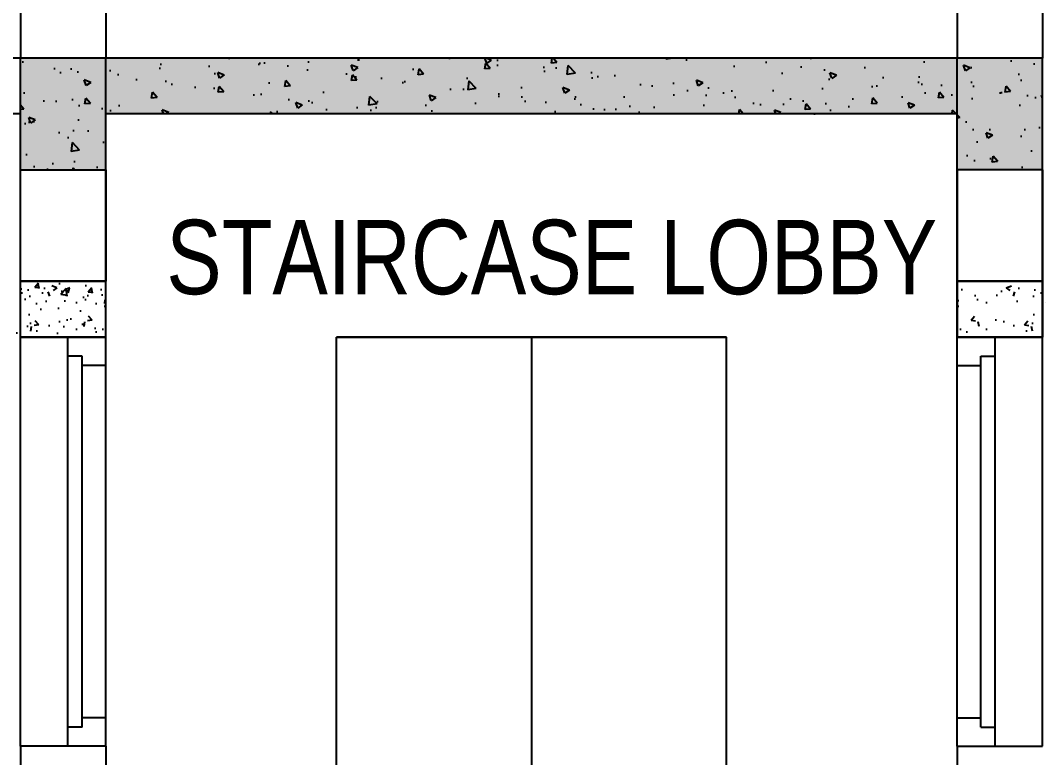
# Model space of a CAD drawing. Header units: metres. Extents: x 10 to 343, y 349 to 530.
# Drawn here: x 264.59 to 267.34, y 468.651 to 470.632 of the extents above; entities that cross this region are included whole.
import ezdxf

# ---------------------------------------------------------------- set-up
doc = ezdxf.new("R2010")
doc.units = ezdxf.units.M
doc.linetypes.add('DASHED2', pattern=[0.375, 0.25, -0.125])
doc.styles.add('m', font='micross.ttf', dxfattribs={"width": 0.9, "height": 350})
pattern_1 = [(130, (20396.81501612438, -12051.57527756424), (-0.1434520365201507, -0.012550426996519), [0.015, -0.165]), (185, (20396.81501612438, -12051.57527756424), (0.0277502667226, 0.1504384267400024), [0.012, -0.132]), (79.54860000000002, (20396.80306178796, -12051.57632343204), (-0.1157018763428043, 0.1378879084121907), [0.0127480379999997, -0.1402284223999952]), (133.8158, (20396.81501612438, -12051.5352775642), (-0.2134482097251289, -0.0331038028658036), [0.0225, -0.2475]), (83.3644, (20396.79722877498, -12051.53803622549), (-0.1869325411097407, 0.1948235741800884), [0.0191220575999994, -0.2103425999999952]), (188.8158, (20396.81501612438, -12051.5352775642), (-0.1869323890267255, 0.1948237201850649), [0.0179999999999996, -0.1979999999999967]), (159, (20396.79501612484, -12051.54527756445), (-0.1193814104236923, -0.0805237781330678), [0.015, -0.165]), (214, (20396.79501612484, -12051.54527756445), (-0.0486630663843164, 0.1450300090093706), [0.012, -0.132]), (108.5485999999999, (20396.78506767749, -12051.55198788562), (-0.168044525716298, 0.0645060993419905), [0.0127480379999998, -0.1402284223999972]), (142.5, (20396.81501612438, -12051.57527756424), (-0.0024319710634581, 0.0665787707662623), [0, -0.1304, 0, -0.134, 0, -0.1325]), (172.5, (20396.81501612438, -12051.57527756424), (-0.0526139074884297, 0.0788823423764721), [0, -0.0764, 0, -0.1274, 0, -0.0505]), (212.5, (20396.85961612406, -12051.57527756424), (-0.1067644872344818, -0.004510974346875999), [0, -0.0499999999999992, 0, -0.1559999999999968, 0, -0.2069999999999968]), (222.5, (20396.87961612454, -12051.57527756424), (-0.1166372338684772, 0.0200209964664635), [0, -0.065, 0, -0.1036, 0, -0.147])]
pattern_2 = [(130, (20396.81501612252, -12051.57527756797), (-0.1434520365201507, -0.012550426996519), [0.015, -0.165]), (185, (20396.81501612252, -12051.57527756797), (0.0277502667226, 0.1504384267400024), [0.012, -0.132]), (79.54860000000002, (20396.8030617861, -12051.57632343577), (-0.1157018763428043, 0.1378879084121907), [0.0127480379999997, -0.140228422399995]), (133.8158, (20396.81501612252, -12051.53527756793), (-0.2134482097251289, -0.0331038028658036), [0.0225, -0.2475]), (83.3644, (20396.79722877311, -12051.53803622921), (-0.1869325411097407, 0.1948235741800884), [0.0191220575999994, -0.210342599999995]), (188.8158, (20396.81501612252, -12051.53527756793), (-0.1869323890267255, 0.1948237201850649), [0.0179999999999996, -0.1979999999999966]), (159, (20396.79501612297, -12051.54527756771), (-0.1193814104236923, -0.0805237781330678), [0.015, -0.165]), (214, (20396.79501612297, -12051.54527756771), (-0.0486630663843164, 0.1450300090093706), [0.012, -0.132]), (108.5485999999999, (20396.78506767562, -12051.55198788888), (-0.168044525716298, 0.0645060993419905), [0.0127480379999998, -0.1402284223999971]), (142.5, (20396.81501612252, -12051.57527756797), (-0.0024319710634581, 0.0665787707662623), [0, -0.1304, 0, -0.134, 0, -0.1325]), (172.5, (20396.81501612252, -12051.57527756797), (-0.0526139074884297, 0.0788823423764721), [0, -0.0764, 0, -0.1274, 0, -0.0505]), (212.5, (20396.8596161222, -12051.57527756797), (-0.1067644872344818, -0.004510974346875999), [0, -0.0499999999999992, 0, -0.1559999999999966, 0, -0.2069999999999966]), (222.5, (20396.87961612268, -12051.57527756797), (-0.1166372338684772, 0.0200209964664635), [0, -0.065, 0, -0.1036, 0, -0.147])]
pattern_3 = [(130, (20396.81501612438, -12051.57527756797), (-0.1434520365201507, -0.012550426996519), [0.015, -0.165]), (185, (20396.81501612438, -12051.57527756797), (0.0277502667226, 0.1504384267400024), [0.012, -0.132]), (79.54860000000002, (20396.80306178796, -12051.57632343577), (-0.1157018763428043, 0.1378879084121907), [0.0127480379999997, -0.1402284223999951]), (133.8158, (20396.81501612438, -12051.53527756793), (-0.2134482097251289, -0.0331038028658036), [0.0225, -0.2475]), (83.3644, (20396.79722877498, -12051.53803622921), (-0.1869325411097407, 0.1948235741800884), [0.0191220575999994, -0.2103425999999951]), (188.8158, (20396.81501612438, -12051.53527756793), (-0.1869323890267255, 0.1948237201850649), [0.0179999999999996, -0.1979999999999966]), (159, (20396.79501612484, -12051.54527756771), (-0.1193814104236923, -0.0805237781330678), [0.015, -0.165]), (214, (20396.79501612484, -12051.54527756771), (-0.0486630663843164, 0.1450300090093706), [0.012, -0.132]), (108.5485999999999, (20396.78506767749, -12051.55198788888), (-0.168044525716298, 0.0645060993419905), [0.0127480379999998, -0.1402284223999972]), (142.5, (20396.81501612438, -12051.57527756797), (-0.0024319710634581, 0.0665787707662623), [0, -0.1304, 0, -0.134, 0, -0.1325]), (172.5, (20396.81501612438, -12051.57527756797), (-0.0526139074884297, 0.0788823423764721), [0, -0.0764, 0, -0.1274, 0, -0.0505]), (212.5, (20396.85961612406, -12051.57527756797), (-0.1067644872344818, -0.004510974346875999), [0, -0.0499999999999992, 0, -0.1559999999999967, 0, -0.2069999999999967]), (222.5, (20396.87961612454, -12051.57527756797), (-0.1166372338684772, 0.0200209964664635), [0, -0.065, 0, -0.1036, 0, -0.147])]

msp = doc.modelspace()

# ---------------------------------------------------------------- hatches: boundary and pattern name
at = {"ltscale": 200}
h = msp.add_hatch(dxfattribs=at)
h.set_pattern_fill('AR-CONC', color=256, scale=0.025, style=0)
h.set_pattern_definition([(130, (180.1120734419562, 580.4854340598569), (-0.1793150456501884, -0.0156880337456488), [0.01875, -0.20625]), (185, (180.1120734419562, 580.4854340598569), (0.03468783340325, 0.1880480334250029), [0.015, -0.165]), (79.54860000000002, (180.0971305221207, 580.4841267246403), (-0.1446273454285054, 0.1723598855152384), [0.0159350474999999, -0.1752855279999977]), (133.8158, (180.1120734419562, 580.5354340596706), (-0.2668102621564111, -0.0413797535822545), [0.028125, -0.309375]), (83.3644, (180.0898392554261, 580.5319857330643), (-0.2336656763871758, 0.2435294677251104), [0.023902572, -0.26292825]), (188.8158, (180.1120734419562, 580.5354340596706), (-0.2336654862834068, 0.2435296502313311), [0.0224999999999998, -0.247499999999998]), (159, (180.0870734415837, 580.5229340594844), (-0.1492267630296154, -0.1006547226663347), [0.01875, -0.20625]), (214, (180.0870734415837, 580.5229340594844), (-0.0608288329803954, 0.1812875112617133), [0.015, -0.165]), (108.5485999999999, (180.0746378833316, 580.5145461581297), (-0.2100556571453725, 0.0806326241774881), [0.0159350474999999, -0.1752855279999985]), (142.5, (180.1120734419562, 580.4854340598569), (-0.0030399638293227, 0.0832234634578279), [0, -0.163, 0, -0.1675, 0, -0.165625]), (172.5, (180.1120734419562, 580.4854340598569), (-0.0657673843605372, 0.0986029279705901), [0, -0.0955, 0, -0.15925, 0, -0.063125]), (212.5, (180.1678234413154, 580.4854340598569), (-0.1334556090431023, -0.005638717933595), [0, -0.0624999999999995, 0, -0.1949999999999981, 0, -0.2587499999999961]), (222.5, (180.192823441688, 580.4854340598569), (-0.1457965423355966, 0.0250262455830794), [0, -0.08125, 0, -0.1295, 0, -0.18375])])
h.paths.add_polyline_path([(264.5897061824687, 470.5312326777376), (267.3397061787434, 470.5312326782034), (267.3397061787434, 470.231232677924), (267.1097061820217, 470.231232677924), (267.1097061820217, 470.3812326778309), (264.8197061829157, 470.3812326778309), (264.8197061829157, 470.231232677924), (264.5897061824687, 470.231232677924)])
h = msp.add_hatch(dxfattribs=at)
h.set_pattern_fill('AR-CONC', color=256, scale=0.025, style=0)
h.set_pattern_definition([(50, (314.9144800919929, 469.9668234967277), (0.1793150456501884, -0.0156880337456488), [0.01875, -0.20625]), (355, (314.9144800919929, 469.9668234967277), (-0.03468783340325, 0.1880480334250029), [0.015, -0.165]), (100.4514, (314.9294230118283, 469.9655161615112), (0.1446273454285054, 0.1723598855152384), [0.0159350474999998, -0.1752855279999975]), (46.1842, (314.9144800919929, 470.0168234965415), (0.2668102621564111, -0.0413797535822545), [0.028125, -0.309375]), (96.63559999999993, (314.9367142775917, 470.0133751699352), (0.2336656763871758, 0.2435294677251104), [0.0239025719999999, -0.2629282499999989]), (351.1842000000001, (314.9144800919929, 470.0168234965415), (0.2336654862834068, 0.2435296502313311), [0.0224999999999999, -0.2474999999999994]), (21, (314.9394800914341, 470.0043234968209), (0.1492267630296154, -0.1006547226663347), [0.01875, -0.20625]), (326, (314.9394800914341, 470.0043234968209), (0.0608288329803954, 0.1812875112617133), [0.015, -0.165]), (71.45140000000002, (314.9519156496861, 469.9959355950007), (0.2100556571453725, 0.0806326241774881), [0.0159350475, -0.1752855279999994]), (37.50000000000002, (314.9144800919929, 469.9668234967277), (0.0030399638293227, 0.0832234634578279), [0, -0.163, 0, -0.1675, 0, -0.165625]), (7.499999999999999, (314.9144800919929, 469.9668234967277), (0.0657673843605372, 0.0986029279705901), [0, -0.0955, 0, -0.15925, 0, -0.063125]), (327.5, (314.8587300917023, 469.9668234967277), (0.1334556090431023, -0.005638717933595), [0, -0.0624999999999999, 0, -0.1949999999999994, 0, -0.2587499999999988]), (317.5, (314.8337300913297, 469.9668234967277), (0.1457965423355966, 0.0250262455830794), [0, -0.08125, 0, -0.1295, 0, -0.18375])])
h.paths.add_polyline_path([(270.4247061833628, 470.5312326777376), (270.4247061833628, 470.231232677924), (270.6547061838099, 470.231232677924), (270.6547061838099, 470.3812326778309), (273.7047061836236, 470.3812326778309), (273.7047061836236, 469.981232677924), (275.4597061835119, 469.981232677924), (275.4597061835119, 470.0812326775515), (273.8197061829158, 470.0812326775515), (273.8197061829158, 470.5312326777376)])
h.paths.add_polyline_path([(264.5897061834, 470.5312326777376), (264.5897061834, 470.231232677924), (264.8197061838471, 470.231232677924), (264.8197061838471, 470.3812326778309), (267.109706182953, 470.3812326778309), (267.109706182953, 470.231232677924), (267.3397061834001, 470.231232677924), (267.3397061834001, 470.5312326777376)])
h = msp.add_hatch(dxfattribs=at)
h.set_pattern_fill('AR-CONC', color=256, scale=0.025, style=0)
h.set_pattern_definition([(50, (314.9144800910615, 469.9668234967277), (0.1793150456501884, -0.0156880337456488), [0.01875, -0.20625]), (355, (314.9144800910615, 469.9668234967277), (-0.03468783340325, 0.1880480334250029), [0.015, -0.165]), (100.4514, (314.929423010897, 469.9655161615112), (0.1446273454285054, 0.1723598855152384), [0.0159350474999999, -0.1752855279999975]), (46.1842, (314.9144800910615, 470.0168234965415), (0.2668102621564111, -0.0413797535822545), [0.028125, -0.309375]), (96.63559999999993, (314.9367142775917, 470.0133751699352), (0.2336656763871758, 0.2435294677251104), [0.0239025719999999, -0.262928249999999]), (351.1842000000001, (314.9144800910615, 470.0168234965415), (0.2336654862834068, 0.2435296502313311), [0.0224999999999999, -0.2474999999999994]), (21, (314.9394800914341, 470.0043234968209), (0.1492267630296154, -0.1006547226663347), [0.01875, -0.20625]), (326, (314.9394800914341, 470.0043234968209), (0.0608288329803954, 0.1812875112617133), [0.015, -0.165]), (71.45140000000002, (314.9519156496861, 469.9959355950007), (0.2100556571453725, 0.0806326241774881), [0.0159350475, -0.1752855279999994]), (37.50000000000002, (314.9144800910615, 469.9668234967277), (0.0030399638293227, 0.0832234634578279), [0, -0.163, 0, -0.1675, 0, -0.165625]), (7.499999999999999, (314.9144800910615, 469.9668234967277), (0.0657673843605372, 0.0986029279705901), [0, -0.0955, 0, -0.15925, 0, -0.063125]), (327.5, (314.8587300917023, 469.9668234967277), (0.1334556090431023, -0.005638717933595), [0, -0.0624999999999999, 0, -0.1949999999999994, 0, -0.2587499999999988]), (317.5, (314.8337300913297, 469.9668234967277), (0.1457965423355966, 0.0250262455830794), [0, -0.08125, 0, -0.1295, 0, -0.18375])])
h.paths.add_polyline_path([(270.4247061833628, 470.5312326777376), (270.4247061833628, 470.231232677924), (270.6547061828786, 470.231232677924), (270.6547061828786, 470.3812326778309), (273.7047061836236, 470.3812326778309), (273.7047061836236, 469.981232677924), (275.4597061835119, 469.981232677924), (275.4597061835119, 470.0812326775515), (273.8197061829158, 470.0812326775515), (273.8197061829158, 470.5312326777376)])
h.paths.add_polyline_path([(264.5897061834, 470.5312326777376), (264.5897061834, 470.231232677924), (264.8197061829157, 470.231232677924), (264.8197061829157, 470.3812326778309), (267.109706182953, 470.3812326778309), (267.109706182953, 470.231232677924), (267.3397061834001, 470.231232677924), (267.3397061834001, 470.5312326777376)])
at = {"ltscale": 400}
h = msp.add_hatch(dxfattribs=at)
h.set_pattern_fill('AR-CONC', color=256, scale=0.02, style=0)
h.set_pattern_definition([(50, (-2790.72163666879, 1465.436051024927), (0.1434520365201507, -0.012550426996519), [0.015, -0.165]), (355, (-2790.72163666879, 1465.436051024927), (-0.0277502667226, 0.1504384267400024), [0.012, -0.132]), (100.4514, (-2790.709682333294, 1465.435005157126), (0.1157018763428043, 0.1378879084121907), [0.0127480379999999, -0.1402284223999986]), (46.18420000000002, (-2790.72163666879, 1465.476051024964), (0.2134482097251289, -0.0331038028658036), [0.0225, -0.2474999999999996]), (96.63559999999993, (-2790.703849320311, 1465.47329236368), (0.1869325411097407, 0.1948235741800884), [0.0191220575999999, -0.2103425999999994]), (351.1842000000001, (-2790.72163666879, 1465.476051024964), (0.1869323890267255, 0.1948237201850649), [0.018, -0.198]), (21, (-2790.701636669237, 1465.466051025188), (0.1193814104236923, -0.0805237781330678), [0.015, -0.165]), (326, (-2790.701636669237, 1465.466051025188), (0.0486630663843164, 0.1450300090093706), [0.012, -0.132]), (71.45140000000002, (-2790.691688222822, 1465.459340704011), (0.168044525716298, 0.0645060993419905), [0.012748038, -0.1402284224]), (37.50000000000001, (-2790.72163666879, 1465.436051024927), (0.0024319710634581, 0.0665787707662623), [0, -0.1304, 0, -0.134, 0, -0.1325]), (7.499999999999999, (-2790.72163666879, 1465.436051024927), (0.0526139074884297, 0.0788823423764721), [0, -0.0764, 0, -0.1274, 0, -0.0505]), (327.5, (-2790.766236669395, 1465.436051024927), (0.1067644872344818, -0.004510974346875999), [0, -0.05, 0, -0.156, 0, -0.207]), (317.5, (-2790.786236668948, 1465.436051024927), (0.1166372338684772, 0.0200209964664635), [0, -0.065, 0, -0.1036, 0, -0.147])])
h.paths.add_polyline_path([(264.8195920679607, 469.9312326739193), (264.589592068445, 469.9312326739193), (264.589592068445, 469.881239015481), (264.1395920682587, 469.8562326741987), (264.1395920682587, 469.7812326740124), (264.5894779544212, 469.7812326740124), (264.8195920679607, 469.7812326740124)])
h = msp.add_hatch(dxfattribs=at)
h.set_pattern_fill('AR-CONC', color=256, scale=0.02, style=0)
h.set_pattern_definition([(50, (-2790.721522552904, 1465.436051028652), (0.1434520365201507, -0.012550426996519), [0.015, -0.165]), (355, (-2790.721522552904, 1465.436051028652), (-0.0277502667226, 0.1504384267400024), [0.012, -0.132]), (100.4514, (-2790.709568216477, 1465.435005160852), (0.1157018763428043, 0.1378879084121907), [0.0127480379999999, -0.1402284223999987]), (46.18420000000002, (-2790.721522552904, 1465.47605102869), (0.2134482097251289, -0.0331038028658036), [0.0225, -0.2474999999999996]), (96.63559999999993, (-2790.703735203493, 1465.473292367405), (0.1869325411097407, 0.1948235741800884), [0.0191220575999999, -0.2103425999999995]), (351.1842000000001, (-2790.721522552904, 1465.47605102869), (0.1869323890267255, 0.1948237201850649), [0.018, -0.198]), (21, (-2790.701522552419, 1465.466051028448), (0.1193814104236923, -0.0805237781330678), [0.015, -0.165]), (326, (-2790.701522552419, 1465.466051028448), (0.0486630663843164, 0.1450300090093706), [0.012, -0.132]), (71.45140000000002, (-2790.691574106004, 1465.459340707271), (0.168044525716298, 0.0645060993419905), [0.012748038, -0.1402284224]), (37.50000000000001, (-2790.721522552904, 1465.436051028652), (0.0024319710634581, 0.0665787707662623), [0, -0.1304, 0, -0.134, 0, -0.1325]), (7.499999999999999, (-2790.721522552904, 1465.436051028652), (0.0526139074884297, 0.0788823423764721), [0, -0.0764, 0, -0.1274, 0, -0.0505]), (327.5, (-2790.766122552577, 1465.436051028652), (0.1067644872344818, -0.004510974346875999), [0, -0.05, 0, -0.156, 0, -0.207]), (317.5, (-2790.786122553062, 1465.436051028652), (0.1166372338684772, 0.0200209964664635), [0, -0.065, 0, -0.1036, 0, -0.147])])
h.paths.add_polyline_path([(264.8197061838471, 469.9312326776446), (264.5897061843314, 469.9312326776446), (264.5897061843314, 469.8812390192061), (264.1397061841451, 469.856232677924), (264.1397061841451, 469.7812326777376), (264.5895920712389, 469.7812326777376), (264.8197061838471, 469.7812326777376)])
h = msp.add_hatch(dxfattribs=at)
h.set_pattern_fill('AR-CONC', color=256, scale=0.02, style=0)
h.set_pattern_definition([(50, (-2790.721522552904, 1465.436051024927), (0.1434520365201507, -0.012550426996519), [0.015, -0.165]), (355, (-2790.721522552904, 1465.436051024927), (-0.0277502667226, 0.1504384267400024), [0.012, -0.132]), (100.4514, (-2790.709568216477, 1465.435005157126), (0.1157018763428043, 0.1378879084121907), [0.0127480379999999, -0.1402284223999986]), (46.18420000000002, (-2790.721522552904, 1465.476051024964), (0.2134482097251289, -0.0331038028658036), [0.0225, -0.2474999999999996]), (96.63559999999993, (-2790.703735203493, 1465.47329236368), (0.1869325411097407, 0.1948235741800884), [0.0191220575999999, -0.2103425999999994]), (351.1842000000001, (-2790.721522552904, 1465.476051024964), (0.1869323890267255, 0.1948237201850649), [0.018, -0.198]), (21, (-2790.701522552419, 1465.466051025188), (0.1193814104236923, -0.0805237781330678), [0.015, -0.165]), (326, (-2790.701522552419, 1465.466051025188), (0.0486630663843164, 0.1450300090093706), [0.012, -0.132]), (71.45140000000002, (-2790.691574106004, 1465.459340704011), (0.168044525716298, 0.0645060993419905), [0.012748038, -0.1402284224]), (37.50000000000001, (-2790.721522552904, 1465.436051024927), (0.0024319710634581, 0.0665787707662623), [0, -0.1304, 0, -0.134, 0, -0.1325]), (7.499999999999999, (-2790.721522552904, 1465.436051024927), (0.0526139074884297, 0.0788823423764721), [0, -0.0764, 0, -0.1274, 0, -0.0505]), (327.5, (-2790.766122552577, 1465.436051024927), (0.1067644872344818, -0.004510974346875999), [0, -0.05, 0, -0.156, 0, -0.207]), (317.5, (-2790.786122553062, 1465.436051024927), (0.1166372338684772, 0.0200209964664635), [0, -0.065, 0, -0.1036, 0, -0.147])])
h.paths.add_polyline_path([(264.8197061838471, 469.9312326739193), (264.5897061843314, 469.9312326739193), (264.5897061843314, 469.881239015481), (264.1397061841451, 469.8562326741987), (264.1397061841451, 469.7812326740124), (264.5895920712389, 469.7812326740124), (264.8197061838471, 469.7812326740124)])
h = msp.add_hatch(dxfattribs=at)
h.set_pattern_fill('AR-CONC', color=256, scale=0.02, style=0)
h.set_pattern_definition(pattern_1)
h.paths.add_polyline_path([(264.5897061834, 469.9312326776446), (264.8197061829157, 469.9312326776446), (264.8197061829157, 469.7812326777376), (264.5897061834, 469.7812326777376)])
h = msp.add_hatch(dxfattribs=at)
h.set_pattern_fill('AR-CONC', color=256, scale=0.02, style=0)
h.set_pattern_definition(pattern_1)
h.paths.add_polyline_path([(264.5897061834, 469.9312326776446), (264.8197061829157, 469.9312326776446), (264.8197061829157, 469.7812326777376), (264.5897061834, 469.7812326777376)])
h = msp.add_hatch(dxfattribs=at)
h.set_pattern_fill('AR-CONC', color=256, scale=0.02, style=0)
h.set_pattern_definition(pattern_2)
h.paths.add_polyline_path([(264.5897061815374, 469.9312326739193), (264.8197061810531, 469.9312326739193), (264.8197061810531, 469.7812326740124), (264.5897061815374, 469.7812326740124)])
h = msp.add_hatch(dxfattribs=at)
h.set_pattern_fill('AR-CONC', color=256, scale=0.02, style=0)
h.set_pattern_definition(pattern_2)
h.paths.add_polyline_path([(264.5897061815374, 469.9312326739193), (264.8197061810531, 469.9312326739193), (264.8197061810531, 469.7812326740124), (264.5897061815374, 469.7812326740124)])
h = msp.add_hatch(dxfattribs=at)
h.set_pattern_fill('AR-CONC', color=256, scale=0.02, style=0)
h.set_pattern_definition(pattern_3)
h.paths.add_polyline_path([(264.5897061834, 469.9312326739193), (264.8197061829157, 469.9312326739193), (264.8197061829157, 469.7812326740124), (264.5897061834, 469.7812326740124)])
h = msp.add_hatch(dxfattribs=at)
h.set_pattern_fill('AR-CONC', color=256, scale=0.02, style=0)
h.set_pattern_definition(pattern_3)
h.paths.add_polyline_path([(264.5897061834, 469.9312326739193), (264.8197061829157, 469.9312326739193), (264.8197061829157, 469.7812326740124), (264.5897061834, 469.7812326740124)])
h = msp.add_hatch(dxfattribs=at)
h.set_pattern_fill('AR-CONC', color=256, scale=0.02, style=0)
h.set_pattern_definition([(50, (-19864.88560376038, -12051.57527756424), (0.1434520365201507, -0.012550426996519), [0.015, -0.165]), (355, (-19864.88560376038, -12051.57527756424), (-0.0277502667226, 0.1504384267400024), [0.012, -0.132]), (100.4514, (-19864.87364942395, -12051.57632343204), (0.1157018763428043, 0.1378879084121907), [0.0127480379999997, -0.1402284223999952]), (46.1842, (-19864.88560376038, -12051.5352775642), (0.2134482097251289, -0.0331038028658036), [0.0225, -0.2475]), (96.63559999999993, (-19864.86781641097, -12051.53803622549), (0.1869325411097407, 0.1948235741800884), [0.0191220575999994, -0.2103425999999952]), (351.1842000000001, (-19864.88560376038, -12051.5352775642), (0.1869323890267255, 0.1948237201850649), [0.0179999999999998, -0.1979999999999982]), (21, (-19864.86560375989, -12051.54527756445), (0.1193814104236923, -0.0805237781330678), [0.015, -0.165]), (326, (-19864.86560375989, -12051.54527756445), (0.0486630663843164, 0.1450300090093706), [0.012, -0.132]), (71.45140000000002, (-19864.85565531348, -12051.55198788562), (0.168044525716298, 0.0645060993419905), [0.0127480379999999, -0.1402284223999982]), (37.50000000000002, (-19864.88560376038, -12051.57527756424), (0.0024319710634581, 0.0665787707662623), [0, -0.1304, 0, -0.134, 0, -0.1325]), (7.499999999999999, (-19864.88560376038, -12051.57527756424), (0.0526139074884297, 0.0788823423764721), [0, -0.0764, 0, -0.1274, 0, -0.0505]), (327.5, (-19864.93020376005, -12051.57527756424), (0.1067644872344818, -0.004510974346875999), [0, -0.0499999999999996, 0, -0.1559999999999982, 0, -0.2069999999999982]), (317.5, (-19864.95020375961, -12051.57527756424), (0.1166372338684772, 0.0200209964664635), [0, -0.065, 0, -0.1036, 0, -0.147])])
h.paths.add_polyline_path([(267.3397061806061, 469.9312326776446), (267.1097061810904, 469.9312326776446), (267.1097061810904, 469.7812326777376), (267.3397061806061, 469.7812326777376)])
h = msp.add_hatch(dxfattribs=at)
h.set_pattern_fill('AR-CONC', color=256, scale=0.02, style=0)
h.set_pattern_definition([(50, (-19864.88560376038, -12051.57527756424), (0.1434520365201507, -0.012550426996519), [0.015, -0.165]), (355, (-19864.88560376038, -12051.57527756424), (-0.0277502667226, 0.1504384267400024), [0.012, -0.132]), (100.4514, (-19864.87364942395, -12051.57632343204), (0.1157018763428043, 0.1378879084121907), [0.0127480379999997, -0.1402284223999951]), (46.1842, (-19864.88560376038, -12051.5352775642), (0.2134482097251289, -0.0331038028658036), [0.0225, -0.2475]), (96.63559999999993, (-19864.86781641097, -12051.53803622549), (0.1869325411097407, 0.1948235741800884), [0.0191220575999994, -0.2103425999999952]), (351.1842000000001, (-19864.88560376038, -12051.5352775642), (0.1869323890267255, 0.1948237201850649), [0.0179999999999998, -0.1979999999999982]), (21, (-19864.86560375989, -12051.54527756445), (0.1193814104236923, -0.0805237781330678), [0.015, -0.165]), (326, (-19864.86560375989, -12051.54527756445), (0.0486630663843164, 0.1450300090093706), [0.012, -0.132]), (71.45140000000002, (-19864.85565531348, -12051.55198788562), (0.168044525716298, 0.0645060993419905), [0.0127480379999999, -0.1402284223999982]), (37.50000000000002, (-19864.88560376038, -12051.57527756424), (0.0024319710634581, 0.0665787707662623), [0, -0.1304, 0, -0.134, 0, -0.1325]), (7.499999999999999, (-19864.88560376038, -12051.57527756424), (0.0526139074884297, 0.0788823423764721), [0, -0.0764, 0, -0.1274, 0, -0.0505]), (327.5, (-19864.93020376005, -12051.57527756424), (0.1067644872344818, -0.004510974346875999), [0, -0.0499999999999996, 0, -0.1559999999999982, 0, -0.2069999999999982]), (317.5, (-19864.95020375961, -12051.57527756424), (0.1166372338684772, 0.0200209964664635), [0, -0.065, 0, -0.1036, 0, -0.147])])
h.paths.add_polyline_path([(267.3397061806061, 469.9312326776446), (267.1097061810904, 469.9312326776446), (267.1097061810904, 469.7812326777376), (267.3397061806061, 469.7812326777376)])
h = msp.add_hatch(dxfattribs=at)
h.set_pattern_fill('AR-CONC', color=256, scale=0.02, style=0)
h.set_pattern_definition([(50, (-19864.88560376224, -12051.57527756797), (0.1434520365201507, -0.012550426996519), [0.015, -0.165]), (355, (-19864.88560376224, -12051.57527756797), (-0.0277502667226, 0.1504384267400024), [0.012, -0.132]), (100.4514, (-19864.87364942581, -12051.57632343577), (0.1157018763428043, 0.1378879084121907), [0.0127480379999997, -0.140228422399995]), (46.1842, (-19864.88560376224, -12051.53527756793), (0.2134482097251289, -0.0331038028658036), [0.0225, -0.2475]), (96.63559999999993, (-19864.86781641283, -12051.53803622921), (0.1869325411097407, 0.1948235741800884), [0.0191220575999994, -0.2103425999999951]), (351.1842000000001, (-19864.88560376224, -12051.53527756793), (0.1869323890267255, 0.1948237201850649), [0.0179999999999998, -0.1979999999999982]), (21, (-19864.86560376176, -12051.54527756771), (0.1193814104236923, -0.0805237781330678), [0.015, -0.165]), (326, (-19864.86560376176, -12051.54527756771), (0.0486630663843164, 0.1450300090093706), [0.012, -0.132]), (71.45140000000002, (-19864.85565531534, -12051.55198788888), (0.168044525716298, 0.0645060993419905), [0.0127480379999999, -0.1402284223999982]), (37.50000000000002, (-19864.88560376224, -12051.57527756797), (0.0024319710634581, 0.0665787707662623), [0, -0.1304, 0, -0.134, 0, -0.1325]), (7.499999999999999, (-19864.88560376224, -12051.57527756797), (0.0526139074884297, 0.0788823423764721), [0, -0.0764, 0, -0.1274, 0, -0.0505]), (327.5, (-19864.93020376191, -12051.57527756797), (0.1067644872344818, -0.004510974346875999), [0, -0.0499999999999996, 0, -0.1559999999999982, 0, -0.2069999999999982]), (317.5, (-19864.95020376147, -12051.57527756797), (0.1166372338684772, 0.0200209964664635), [0, -0.065, 0, -0.1036, 0, -0.147])])
h.paths.add_polyline_path([(267.3397061796748, 469.9312326739193), (267.1097061792277, 469.9312326739193), (267.1097061792277, 469.7812326740124), (267.3397061796748, 469.7812326740124)])
h = msp.add_hatch(dxfattribs=at)
h.set_pattern_fill('AR-CONC', color=256, scale=0.02, style=0)
h.set_pattern_definition([(50, (-19864.88560376224, -12051.57527756797), (0.1434520365201507, -0.012550426996519), [0.015, -0.165]), (355, (-19864.88560376224, -12051.57527756797), (-0.0277502667226, 0.1504384267400024), [0.012, -0.132]), (100.4514, (-19864.87364942581, -12051.57632343577), (0.1157018763428043, 0.1378879084121907), [0.0127480379999997, -0.140228422399995]), (46.1842, (-19864.88560376224, -12051.53527756793), (0.2134482097251289, -0.0331038028658036), [0.0225, -0.2475]), (96.63559999999993, (-19864.86781641283, -12051.53803622921), (0.1869325411097407, 0.1948235741800884), [0.0191220575999994, -0.210342599999995]), (351.1842000000001, (-19864.88560376224, -12051.53527756793), (0.1869323890267255, 0.1948237201850649), [0.0179999999999998, -0.1979999999999982]), (21, (-19864.86560376176, -12051.54527756771), (0.1193814104236923, -0.0805237781330678), [0.015, -0.165]), (326, (-19864.86560376176, -12051.54527756771), (0.0486630663843164, 0.1450300090093706), [0.012, -0.132]), (71.45140000000002, (-19864.85565531534, -12051.55198788888), (0.168044525716298, 0.0645060993419905), [0.0127480379999999, -0.1402284223999982]), (37.50000000000002, (-19864.88560376224, -12051.57527756797), (0.0024319710634581, 0.0665787707662623), [0, -0.1304, 0, -0.134, 0, -0.1325]), (7.499999999999999, (-19864.88560376224, -12051.57527756797), (0.0526139074884297, 0.0788823423764721), [0, -0.0764, 0, -0.1274, 0, -0.0505]), (327.5, (-19864.93020376191, -12051.57527756797), (0.1067644872344818, -0.004510974346875999), [0, -0.0499999999999996, 0, -0.1559999999999982, 0, -0.2069999999999982]), (317.5, (-19864.95020376147, -12051.57527756797), (0.1166372338684772, 0.0200209964664635), [0, -0.065, 0, -0.1036, 0, -0.147])])
h.paths.add_polyline_path([(267.3397061796748, 469.9312326739193), (267.1097061792277, 469.9312326739193), (267.1097061792277, 469.7812326740124), (267.3397061796748, 469.7812326740124)])
h = msp.add_hatch(dxfattribs=at)
h.set_pattern_fill('AR-CONC', color=256, scale=0.02, style=0)
h.set_pattern_definition([(50, (-19864.88560376038, -12051.57527756797), (0.1434520365201507, -0.012550426996519), [0.015, -0.165]), (355, (-19864.88560376038, -12051.57527756797), (-0.0277502667226, 0.1504384267400024), [0.012, -0.132]), (100.4514, (-19864.87364942395, -12051.57632343577), (0.1157018763428043, 0.1378879084121907), [0.0127480379999997, -0.1402284223999951]), (46.1842, (-19864.88560376038, -12051.53527756793), (0.2134482097251289, -0.0331038028658036), [0.0225, -0.2475]), (96.63559999999993, (-19864.86781641097, -12051.53803622921), (0.1869325411097407, 0.1948235741800884), [0.0191220575999994, -0.2103425999999952]), (351.1842000000001, (-19864.88560376038, -12051.53527756793), (0.1869323890267255, 0.1948237201850649), [0.0179999999999998, -0.1979999999999982]), (21, (-19864.86560375989, -12051.54527756771), (0.1193814104236923, -0.0805237781330678), [0.015, -0.165]), (326, (-19864.86560375989, -12051.54527756771), (0.0486630663843164, 0.1450300090093706), [0.012, -0.132]), (71.45140000000002, (-19864.85565531348, -12051.55198788888), (0.168044525716298, 0.0645060993419905), [0.0127480379999999, -0.1402284223999982]), (37.50000000000002, (-19864.88560376038, -12051.57527756797), (0.0024319710634581, 0.0665787707662623), [0, -0.1304, 0, -0.134, 0, -0.1325]), (7.499999999999999, (-19864.88560376038, -12051.57527756797), (0.0526139074884297, 0.0788823423764721), [0, -0.0764, 0, -0.1274, 0, -0.0505]), (327.5, (-19864.93020376005, -12051.57527756797), (0.1067644872344818, -0.004510974346875999), [0, -0.0499999999999996, 0, -0.1559999999999982, 0, -0.2069999999999982]), (317.5, (-19864.95020375961, -12051.57527756797), (0.1166372338684772, 0.0200209964664635), [0, -0.065, 0, -0.1036, 0, -0.147])])
h.paths.add_polyline_path([(267.3397061806061, 469.9312326739193), (267.1097061810904, 469.9312326739193), (267.1097061810904, 469.7812326740124), (267.3397061806061, 469.7812326740124)])
h = msp.add_hatch(dxfattribs=at)
h.set_pattern_fill('AR-CONC', color=256, scale=0.02, style=0)
h.set_pattern_definition([(50, (-19864.88560376038, -12051.57527756797), (0.1434520365201507, -0.012550426996519), [0.015, -0.165]), (355, (-19864.88560376038, -12051.57527756797), (-0.0277502667226, 0.1504384267400024), [0.012, -0.132]), (100.4514, (-19864.87364942395, -12051.57632343577), (0.1157018763428043, 0.1378879084121907), [0.0127480379999997, -0.140228422399995]), (46.1842, (-19864.88560376038, -12051.53527756793), (0.2134482097251289, -0.0331038028658036), [0.0225, -0.2475]), (96.63559999999993, (-19864.86781641097, -12051.53803622921), (0.1869325411097407, 0.1948235741800884), [0.0191220575999994, -0.2103425999999951]), (351.1842000000001, (-19864.88560376038, -12051.53527756793), (0.1869323890267255, 0.1948237201850649), [0.0179999999999998, -0.1979999999999982]), (21, (-19864.86560375989, -12051.54527756771), (0.1193814104236923, -0.0805237781330678), [0.015, -0.165]), (326, (-19864.86560375989, -12051.54527756771), (0.0486630663843164, 0.1450300090093706), [0.012, -0.132]), (71.45140000000002, (-19864.85565531348, -12051.55198788888), (0.168044525716298, 0.0645060993419905), [0.0127480379999999, -0.1402284223999982]), (37.50000000000002, (-19864.88560376038, -12051.57527756797), (0.0024319710634581, 0.0665787707662623), [0, -0.1304, 0, -0.134, 0, -0.1325]), (7.499999999999999, (-19864.88560376038, -12051.57527756797), (0.0526139074884297, 0.0788823423764721), [0, -0.0764, 0, -0.1274, 0, -0.0505]), (327.5, (-19864.93020376005, -12051.57527756797), (0.1067644872344818, -0.004510974346875999), [0, -0.0499999999999996, 0, -0.1559999999999982, 0, -0.2069999999999982]), (317.5, (-19864.95020375961, -12051.57527756797), (0.1166372338684772, 0.0200209964664635), [0, -0.065, 0, -0.1036, 0, -0.147])])
h.paths.add_polyline_path([(267.3397061806061, 469.9312326739193), (267.1097061810904, 469.9312326739193), (267.1097061810904, 469.7812326740124), (267.3397061806061, 469.7812326740124)])
h = msp.add_hatch(dxfattribs=at)
h.set_pattern_fill('AR-CONC', color=256, scale=0.02, style=0)
h.set_pattern_definition([(50, (-2788.953748354699, 1472.292391563172), (0.1434520365201507, -0.012550426996519), [0.015, -0.165]), (355, (-2788.953748354699, 1472.292391563172), (-0.0277502667226, 0.1504384267400024), [0.012, -0.132]), (100.4514, (-2788.941794019204, 1472.291345695371), (0.1157018763428043, 0.1378879084121907), [0.0127480379999999, -0.1402284223999987]), (46.18420000000002, (-2788.953748354699, 1472.332391563209), (0.2134482097251289, -0.0331038028658036), [0.0225, -0.2474999999999996]), (96.63559999999993, (-2788.93596100622, 1472.329632901924), (0.1869325411097407, 0.1948235741800884), [0.0191220575999999, -0.2103425999999994]), (351.1842000000001, (-2788.953748354699, 1472.332391563209), (0.1869323890267255, 0.1948237201850649), [0.018, -0.198]), (21, (-2788.933748355146, 1472.322391563433), (0.1193814104236923, -0.0805237781330678), [0.015, -0.165]), (326, (-2788.933748355146, 1472.322391563433), (0.0486630663843164, 0.1450300090093706), [0.012, -0.132]), (71.45140000000002, (-2788.923799908731, 1472.315681242256), (0.168044525716298, 0.0645060993419905), [0.012748038, -0.1402284224]), (37.50000000000001, (-2788.953748354699, 1472.292391563172), (0.0024319710634581, 0.0665787707662623), [0, -0.1304, 0, -0.134, 0, -0.1325]), (7.499999999999999, (-2788.953748354699, 1472.292391563172), (0.0526139074884297, 0.0788823423764721), [0, -0.0764, 0, -0.1274, 0, -0.0505]), (327.5, (-2788.998348355304, 1472.292391563172), (0.1067644872344818, -0.004510974346875999), [0, -0.05, 0, -0.156, 0, -0.207]), (317.5, (-2789.018348354857, 1472.292391563172), (0.1166372338684772, 0.0200209964664635), [0, -0.065, 0, -0.1036, 0, -0.147])])
h.paths.add_polyline_path([(267.7699568811693, 469.8573298574076), (267.3395920665823, 469.8812390136184), (267.3395920675137, 469.7812326740124), (267.7581599065923, 469.7812326740124)])
h.paths.add_polyline_path([(267.7897061789297, 469.8562326741987), (267.7699568811693, 469.8573298574076), (267.7581599065923, 469.7812326740124), (267.7897061789297, 469.7812326740124)])

# ---------------------------------------------------------------- linework, layer by layer
for p, q in [((264.5897061815374, 471.5312326777376), (264.5897061815374, 470.5312326777376)), ((264.8197061810531, 471.5312326777376), (264.8197061810531, 470.5312326777376)), ((267.1097061810904, 471.5312326777376), (267.1097061810904, 470.5312326777376)), ((267.3397061806061, 471.5312326777376), (267.3397061815374, 470.5312326777376)), ((267.3397061824687, 470.5312326777376), (264.5897061824687, 470.5312326777376)), ((264.5897061824687, 470.231232677924), (264.5897061824687, 470.5312326777376)), ((267.3397061815374, 470.5312326777376), (264.5897061815374, 470.5312326777376)), ((264.5897061815374, 470.231232677924), (264.5897061815374, 470.5312326777376)), ((264.5897061815374, 468.6812326748507), (264.5897061815374, 470.5312326777376)), ((267.3397061834001, 470.5312326777376), (264.5897061834, 470.5312326777376)), ((264.5897061834, 470.231232677924), (264.5897061834, 470.5312326777376)), ((264.5897061834, 468.6812326748507), (264.5897061834, 470.5312326777376)), ((264.8197061810531, 468.6812326748507), (264.8197061810531, 470.5312326777376)), ((264.8197061829157, 468.6812326748507), (264.8197061829157, 470.5312326777376)), ((267.1097061810904, 468.6812326748507), (267.1097061810904, 470.5312326777376)), ((267.109706182953, 468.6812326748507), (267.109706182953, 470.5312326777376)), ((267.3397061815374, 470.231232677924), (267.3397061815374, 470.5312326777376)), ((267.3397061806061, 468.6812326748507), (267.3397061815374, 470.5312326777376)), ((267.1097061820217, 470.3812326778309), (264.8197061829157, 470.3812326778309)), ((264.8197061829157, 470.231232677924), (264.8197061829157, 470.3812326778309)), ((267.1097061810904, 470.3812326778309), (264.8197061810531, 470.3812326778309)), ((264.8197061810531, 470.231232677924), (264.8197061810531, 470.3812326778309)), ((267.109706182953, 470.3812326778309), (264.8197061829157, 470.3812326778309)), ((264.8197061829157, 470.231232677924), (264.8197061829157, 470.3812326778309)), ((267.1097061820217, 470.231232677924), (267.1097061820217, 470.3812326778309)), ((267.1097061810904, 470.231232677924), (267.1097061810904, 470.3812326778309)), ((267.109706182953, 470.231232677924), (267.109706182953, 470.3812326778309)), ((264.5897061824687, 470.231232677924), (264.8197061829157, 470.231232677924)), ((264.5897061815374, 470.231232677924), (264.8197061810531, 470.231232677924)), ((264.5897061834, 469.9312326776446), (264.5897061834, 470.231232677924)), ((264.5897061834, 470.231232677924), (264.8197061829157, 470.231232677924)), ((264.5897061815374, 469.9312326739193), (264.5897061815374, 470.2312326741987)), ((264.5897061834, 469.9312326739193), (264.5897061834, 470.2312326741987)), ((264.8197061819844, 470.231232677924), (264.8197061829157, 469.9312326776446)), ((264.8197061801218, 470.2312326741987), (264.8197061810531, 469.9312326739193)), ((264.8197061819844, 470.2312326741987), (264.8197061829157, 469.9312326739193)), ((267.3397061824687, 470.231232677924), (267.1097061820217, 470.231232677924)), ((267.3397061815374, 470.231232677924), (267.1097061810904, 470.231232677924)), ((267.1097061820217, 470.231232677924), (267.1097061820217, 469.7812326777376)), ((267.3397061834001, 470.231232677924), (267.109706182953, 470.231232677924)), ((267.1097061801591, 470.2312326741987), (267.1097061801591, 469.7812326740124)), ((267.1097061820217, 470.2312326741987), (267.1097061820217, 469.7812326740124)), ((267.3397061806061, 470.2312326741987), (267.3397061806061, 469.7812326740124)), ((264.5897061834, 469.8812374326982), (264.5897061834, 469.9312326776446)), ((264.8197061829157, 469.9312326776446), (264.5897061834, 469.9312326776446)), ((264.5897061834, 469.8812374326982), (264.5897061834, 469.9312326776446)), ((264.8197061829157, 469.9312326776446), (264.5897061834, 469.9312326776446)), ((264.5897061815374, 469.881237428973), (264.5897061815374, 469.9312326739193)), ((264.8197061810531, 469.9312326739193), (264.5897061815374, 469.9312326739193)), ((264.5897061815374, 469.881237428973), (264.5897061815374, 469.9312326739193)), ((264.8197061810531, 469.9312326739193), (264.5897061815374, 469.9312326739193)), ((264.5897061834, 469.881237428973), (264.5897061834, 469.9312326739193)), ((264.8197061829157, 469.9312326739193), (264.5897061834, 469.9312326739193)), ((264.5897061834, 469.881237428973), (264.5897061834, 469.9312326739193)), ((264.8197061829157, 469.9312326739193), (264.5897061834, 469.9312326739193)), ((264.8197061829157, 469.7812326777376), (264.8197061829157, 469.9312326776446)), ((264.8197061829157, 469.7812326777376), (264.8197061829157, 469.9312326776446)), ((264.8197061810531, 469.7812326740124), (264.8197061810531, 469.9312326739193)), ((264.8197061810531, 469.7812326740124), (264.8197061810531, 469.9312326739193)), ((264.8197061829157, 469.7812326740124), (264.8197061829157, 469.9312326739193)), ((264.8197061829157, 469.7812326740124), (264.8197061829157, 469.9312326739193)), ((267.1097061810904, 469.7812326777376), (267.1097061810904, 469.9312326776446)), ((267.1097061810904, 469.9312326776446), (267.3397061806061, 469.9312326776446)), ((267.1097061810904, 469.7812326777376), (267.1097061810904, 469.9312326776446)), ((267.1097061810904, 469.9312326776446), (267.3397061806061, 469.9312326776446)), ((267.1097061792277, 469.7812326740124), (267.1097061792277, 469.9312326739193)), ((267.1097061792277, 469.9312326739193), (267.3397061796748, 469.9312326739193)), ((267.1097061792277, 469.7812326740124), (267.1097061792277, 469.9312326739193)), ((267.1097061792277, 469.9312326739193), (267.3397061796748, 469.9312326739193)), ((267.1097061810904, 469.7812326740124), (267.1097061810904, 469.9312326739193)), ((267.1097061810904, 469.9312326739193), (267.3397061806061, 469.9312326739193)), ((267.1097061810904, 469.7812326740124), (267.1097061810904, 469.9312326739193)), ((267.1097061810904, 469.9312326739193), (267.3397061806061, 469.9312326739193)), ((267.3397061806061, 469.8812374326982), (267.3397061806061, 469.9312326776446)), ((267.3397061806061, 469.8812374326982), (267.3397061806061, 469.9312326776446)), ((267.3397061796748, 469.881237428973), (267.3397061796748, 469.9312326739193)), ((267.3397061796748, 469.881237428973), (267.3397061796748, 469.9312326739193)), ((267.3397061806061, 469.881237428973), (267.3397061806061, 469.9312326739193)), ((267.3397061806061, 469.881237428973), (267.3397061806061, 469.9312326739193)), ((264.8197061829157, 469.7812326777376), (264.5897061834, 469.7812326777376)), ((264.8197061829157, 469.7812326777376), (264.5897061834, 469.7812326777376)), ((264.8197061829157, 469.7812326777376), (264.5897061834, 469.7812326777376)), ((264.8197061829157, 469.7812326777376), (264.5897061834, 469.7812326777376)), ((264.8197061829157, 469.7812326777376), (264.5897061834, 469.7812326777376)), ((264.8197061829157, 469.7812326777376), (264.5897061834, 469.7812326777376)), ((264.8197061829157, 469.7812326777376), (264.5897061834, 469.7812326777376)), ((264.8197061829157, 469.7812326777376), (264.5897061834, 469.7812326777376)), ((264.8197061829157, 469.7812326777376), (264.5897061834, 469.7812326777376)), ((264.8197061829157, 469.7812326777376), (264.5897061834, 469.7812326777376)), ((264.8197061810531, 469.7812326740124), (264.5897061815374, 469.7812326740124)), ((264.8197061810531, 469.7812326740124), (264.5897061815374, 469.7812326740124)), ((264.8197061810531, 469.7812326740124), (264.5897061815374, 469.7812326740124)), ((264.8197061810531, 469.7812326740124), (264.5897061815374, 469.7812326740124)), ((264.8197061810531, 469.7812326740124), (264.5897061815374, 469.7812326740124)), ((264.8197061810531, 469.7812326740124), (264.5897061815374, 469.7812326740124)), ((264.8197061810531, 469.7812326740124), (264.5897061815374, 469.7812326740124)), ((264.8197061810531, 469.7812326740124), (264.5897061815374, 469.7812326740124)), ((264.8197061810531, 469.7812326740124), (264.5897061815374, 469.7812326740124)), ((264.8197061810531, 469.7812326740124), (264.5897061815374, 469.7812326740124)), ((264.8197061829157, 469.7812326740124), (264.5897061834, 469.7812326740124)), ((264.8197061829157, 469.7812326740124), (264.5897061834, 469.7812326740124)), ((264.8197061829157, 469.7812326740124), (264.5897061834, 469.7812326740124)), ((264.8197061829157, 469.7812326740124), (264.5897061834, 469.7812326740124)), ((264.8197061829157, 469.7812326740124), (264.5897061834, 469.7812326740124)), ((264.8197061829157, 469.7812326740124), (264.5897061834, 469.7812326740124)), ((264.8197061829157, 469.7812326740124), (264.5897061834, 469.7812326740124)), ((264.8197061829157, 469.7812326740124), (264.5897061834, 469.7812326740124)), ((264.8197061829157, 469.7812326740124), (264.5897061834, 469.7812326740124)), ((264.8197061829157, 469.7812326740124), (264.5897061834, 469.7812326740124)), ((265.4397061820962, 467.6812326776446), (265.4397061820962, 469.7812326777376)), ((266.4897061819099, 469.7812326777376), (265.4397061820962, 469.7812326777376)), ((265.4397061820962, 467.6812326776446), (265.4397061820962, 469.7812326777376)), ((265.4397061820962, 469.7812326777376), (266.4897061819099, 469.7812326777376)), ((265.9647061824687, 469.7812326777376), (265.9647061824687, 467.6812326776446)), ((266.4897061819099, 467.6812326776446), (266.4897061819099, 469.7812326777376)), ((266.4897061819099, 467.6812326776446), (266.4897061819099, 469.7812326777376)), ((267.1097061810904, 469.7812326777376), (267.3397061806061, 469.7812326777376)), ((267.1097061810904, 469.7812326777376), (267.3397061806061, 469.7812326777376)), ((267.1097061810904, 469.7812326777376), (267.3397061806061, 469.7812326777376)), ((267.1097061810904, 469.7812326777376), (267.3397061806061, 469.7812326777376)), ((267.1097061810904, 469.7812326777376), (267.3397061806061, 469.7812326777376)), ((267.1097061810904, 469.7812326777376), (267.3397061806061, 469.7812326777376)), ((267.1097061810904, 469.7812326777376), (267.3397061806061, 469.7812326777376)), ((267.1097061810904, 469.7812326777376), (267.3397061806061, 469.7812326777376)), ((267.1097061810904, 469.7812326777376), (267.3397061806061, 469.7812326777376)), ((267.1097061810904, 469.7812326777376), (267.3397061815374, 469.7812326777376)), ((267.1097061792277, 469.7812326740124), (267.3397061796748, 469.7812326740124)), ((267.1097061792277, 469.7812326740124), (267.3397061796748, 469.7812326740124)), ((267.1097061792277, 469.7812326740124), (267.3397061796748, 469.7812326740124)), ((267.1097061792277, 469.7812326740124), (267.3397061796748, 469.7812326740124)), ((267.1097061792277, 469.7812326740124), (267.3397061796748, 469.7812326740124)), ((267.1097061792277, 469.7812326740124), (267.3397061796748, 469.7812326740124)), ((267.1097061792277, 469.7812326740124), (267.3397061796748, 469.7812326740124)), ((267.1097061792277, 469.7812326740124), (267.3397061796748, 469.7812326740124)), ((267.1097061792277, 469.7812326740124), (267.3397061796748, 469.7812326740124)), ((267.1097061792277, 469.7812326740124), (267.3397061796748, 469.7812326740124)), ((267.1097061810904, 469.7812326740124), (267.3397061806061, 469.7812326740124)), ((267.1097061810904, 469.7812326740124), (267.3397061806061, 469.7812326740124)), ((267.1097061810904, 469.7812326740124), (267.3397061806061, 469.7812326740124)), ((267.1097061810904, 469.7812326740124), (267.3397061806061, 469.7812326740124)), ((267.1097061810904, 469.7812326740124), (267.3397061806061, 469.7812326740124)), ((267.1097061810904, 469.7812326740124), (267.3397061806061, 469.7812326740124)), ((267.1097061810904, 469.7812326740124), (267.3397061806061, 469.7812326740124)), ((267.1097061810904, 469.7812326740124), (267.3397061806061, 469.7812326740124)), ((267.1097061810904, 469.7812326740124), (267.3397061806061, 469.7812326740124)), ((267.1097061810904, 469.7812326740124), (267.3397061815374, 469.7812326740124)), ((264.5897061834, 468.6812326781103), (264.5897061834, 467.6812326785759)), ((264.8197061829157, 468.6812326781103), (264.5897061834, 468.6812326781103)), ((264.8197061810531, 468.6812326748507), (264.5897061815374, 468.6812326748507)), ((264.8197061829157, 468.6812326748507), (264.5897061834, 468.6812326748507)), ((264.8197061829157, 468.6812326781103), (264.8197061829157, 467.6812326785759)), ((267.109706182953, 468.6812326781103), (267.109706182953, 467.6812326785759)), ((267.1097061810904, 468.6812326781103), (267.3397061815374, 468.6812326781103)), ((267.1097061792277, 468.6812326748507), (267.3397061796748, 468.6812326748507)), ((267.1097061810904, 468.6812326748507), (267.3397061815374, 468.6812326748507))]:
    msp.add_line(p, q, dxfattribs=at)
at = {"linetype": 'DASHED2', "ltscale": 600}
for p, q in [((264.5897061824687, 470.5312326777376), (261.504706182506, 470.5312326777376)), ((264.5897061815374, 470.5312326777376), (261.5047061815746, 470.5312326777376)), ((264.5897061834, 470.5312326777376), (261.5047061834373, 470.5312326777376)), ((264.5897061824687, 470.3812326778309), (261.504706182506, 470.3812326778309)), ((264.5897061815374, 470.3812326778309), (261.5047061815746, 470.3812326778309)), ((264.5897061834, 470.3812326778309), (261.5047061834373, 470.3812326778309))]:
    msp.add_line(p, q, dxfattribs=at)
at = {"linetype": 'Continuous'}
for p, q in [((264.5897061834, 469.9312326776446), (264.8197061829157, 469.9312326776446)), ((264.5897061834, 469.9312326776446), (264.8197061829157, 469.9312326776446)), ((264.5897061815374, 469.9312326739193), (264.8197061810531, 469.9312326739193)), ((264.5897061815374, 469.9312326739193), (264.8197061810531, 469.9312326739193)), ((264.5897061834, 469.9312326739193), (264.8197061829157, 469.9312326739193)), ((264.5897061834, 469.9312326739193), (264.8197061829157, 469.9312326739193)), ((267.3397061806061, 469.9312326776446), (267.1097061810904, 469.9312326776446)), ((267.3397061806061, 469.9312326776446), (267.1097061810904, 469.9312326776446)), ((267.3397061796748, 469.9312326739193), (267.1097061792277, 469.9312326739193)), ((267.3397061796748, 469.9312326739193), (267.1097061792277, 469.9312326739193)), ((267.3397061806061, 469.9312326739193), (267.1097061810904, 469.9312326739193)), ((267.3397061806061, 469.9312326739193), (267.1097061810904, 469.9312326739193)), ((264.5897061834, 469.7812326777376), (264.8197061829157, 469.7812326777376)), ((264.5897061834, 469.7812326777376), (264.8197061829157, 469.7812326777376)), ((264.5897061834, 469.7812326777376), (264.8197061829157, 469.7812326777376)), ((264.5897061834, 469.7812326777376), (264.8197061829157, 469.7812326777376)), ((264.5897061815374, 469.7812326740124), (264.8197061810531, 469.7812326740124)), ((264.5897061815374, 469.7812326740124), (264.8197061810531, 469.7812326740124)), ((264.5897061815374, 469.7812326740124), (264.8197061810531, 469.7812326740124)), ((264.5897061815374, 469.7812326740124), (264.8197061810531, 469.7812326740124)), ((264.5897061834, 469.7812326740124), (264.8197061829157, 469.7812326740124)), ((264.5897061834, 469.7812326740124), (264.8197061829157, 469.7812326740124)), ((264.5897061834, 469.7812326740124), (264.8197061829157, 469.7812326740124)), ((264.5897061834, 469.7812326740124), (264.8197061829157, 469.7812326740124)), ((267.3397061806061, 469.7812326777376), (267.1097061810904, 469.7812326777376)), ((267.3397061806061, 469.7812326777376), (267.1097061810904, 469.7812326777376)), ((267.3397061806061, 469.7812326777376), (267.1097061810904, 469.7812326777376)), ((267.3397061806061, 469.7812326777376), (267.1097061810904, 469.7812326777376)), ((267.3397061796748, 469.7812326740124), (267.1097061792277, 469.7812326740124)), ((267.3397061796748, 469.7812326740124), (267.1097061792277, 469.7812326740124)), ((267.3397061796748, 469.7812326740124), (267.1097061792277, 469.7812326740124)), ((267.3397061796748, 469.7812326740124), (267.1097061792277, 469.7812326740124)), ((267.3397061806061, 469.7812326740124), (267.1097061810904, 469.7812326740124)), ((267.3397061806061, 469.7812326740124), (267.1097061810904, 469.7812326740124)), ((267.3397061806061, 469.7812326740124), (267.1097061810904, 469.7812326740124)), ((267.3397061806061, 469.7812326740124), (267.1097061810904, 469.7812326740124))]:
    msp.add_line(p, q, dxfattribs=at)
for p, q in [((264.5897061834, 468.6812326781103), (264.5897061834, 469.7812326777376)), ((264.5897061815374, 468.6812326748507), (264.5897061815374, 469.7812326740124)), ((264.5897061834, 468.6812326748507), (264.5897061834, 469.7812326740124)), ((264.7174839610122, 468.6812326781103), (264.7174839610122, 469.7812326777376)), ((264.7174839591496, 468.6812326748507), (264.7174839591496, 469.7812326740124)), ((264.7174839610122, 468.6812326748507), (264.7174839610122, 469.7812326740124)), ((264.8197061829157, 468.6812326781103), (264.8197061829157, 469.7812326777376)), ((264.8197061810531, 468.6812326748507), (264.8197061810531, 469.7812326740124)), ((264.8197061829157, 468.6812326748507), (264.8197061829157, 469.7812326740124)), ((267.1097061810904, 468.6812326781103), (267.1097061810904, 469.7812326777376)), ((267.1097061792277, 468.6812326748507), (267.1097061792277, 469.7812326740124)), ((267.1097061810904, 468.6812326748507), (267.1097061810904, 469.7812326740124)), ((267.2119284029939, 468.6812326781103), (267.2119284029939, 469.7812326777376)), ((267.2119284011312, 468.6812326748507), (267.2119284011312, 469.7812326740124)), ((267.2119284029939, 468.6812326748507), (267.2119284029939, 469.7812326740124)), ((267.3397061815374, 468.6812326781103), (267.3397061815374, 469.7812326777376)), ((267.3397061796748, 468.6812326748507), (267.3397061796748, 469.7812326740124)), ((267.3397061815374, 468.6812326748507), (267.3397061815374, 469.7812326740124)), ((264.7558172941097, 469.7301215667859), (264.7174839610122, 469.7301215667859)), ((264.755817292247, 469.7301215630607), (264.7174839591496, 469.7301215630607)), ((264.7558172941097, 469.7301215630607), (264.7174839610122, 469.7301215630607)), ((264.7558172941097, 468.7323437895276), (264.7558172941097, 469.7301215667859)), ((264.755817292247, 468.7323437858024), (264.755817292247, 469.7301215630607)), ((264.7558172941097, 468.7323437858024), (264.7558172941097, 469.7301215630607)), ((267.1735950698965, 468.7323437895276), (267.1735950698965, 469.7301215667859)), ((267.1735950698965, 469.7301215667859), (267.2119284029939, 469.7301215667859)), ((267.1735950680338, 468.7323437858024), (267.1735950680338, 469.7301215630607)), ((267.1735950680338, 469.7301215630607), (267.2119284011312, 469.7301215630607)), ((267.1735950698965, 468.7323437858024), (267.1735950698965, 469.7301215630607)), ((267.1735950698965, 469.7301215630607), (267.2119284029939, 469.7301215630607)), ((264.8197061829157, 469.7045660110774), (264.7558172941097, 469.7045660110774)), ((264.8197061810531, 469.704566007352), (264.755817292247, 469.704566007352)), ((264.8197061829157, 469.704566007352), (264.7558172941097, 469.704566007352)), ((267.1097061810904, 469.7045660110774), (267.1735950698965, 469.7045660110774)), ((267.1097061792277, 469.704566007352), (267.1735950680338, 469.704566007352)), ((267.1097061810904, 469.704566007352), (267.1735950698965, 469.704566007352)), ((264.8197061829157, 468.7578993447706), (264.7558172941097, 468.7578993447706)), ((264.8197061810531, 468.7578993415112), (264.755817292247, 468.7578993415112)), ((264.8197061829157, 468.7578993415112), (264.7558172941097, 468.7578993415112)), ((267.1097061810904, 468.7578993447706), (267.1735950698965, 468.7578993447706)), ((267.1097061792277, 468.7578993415112), (267.1735950680338, 468.7578993415112)), ((267.1097061810904, 468.7578993415112), (267.1735950698965, 468.7578993415112)), ((264.7558172941097, 468.7323437895276), (264.7174839610122, 468.7323437895276)), ((264.755817292247, 468.7323437858024), (264.7174839591496, 468.7323437858024)), ((264.7558172941097, 468.7323437858024), (264.7174839610122, 468.7323437858024)), ((267.1735950698965, 468.7323437895276), (267.2119284029939, 468.7323437895276)), ((267.1735950680338, 468.7323437858024), (267.2119284011312, 468.7323437858024)), ((267.1735950698965, 468.7323437858024), (267.2119284029939, 468.7323437858024))]:
    msp.add_line(p, q)

# ---------------------------------------------------------------- texts
at = {"style": 'm', "width": 0.8}
msp.add_text('STAIRCASE LOBBY', height=0.2, dxfattribs=at).set_placement((264.9820460369699, 469.8963986303308))

doc.saveas('drawing.dxf')
